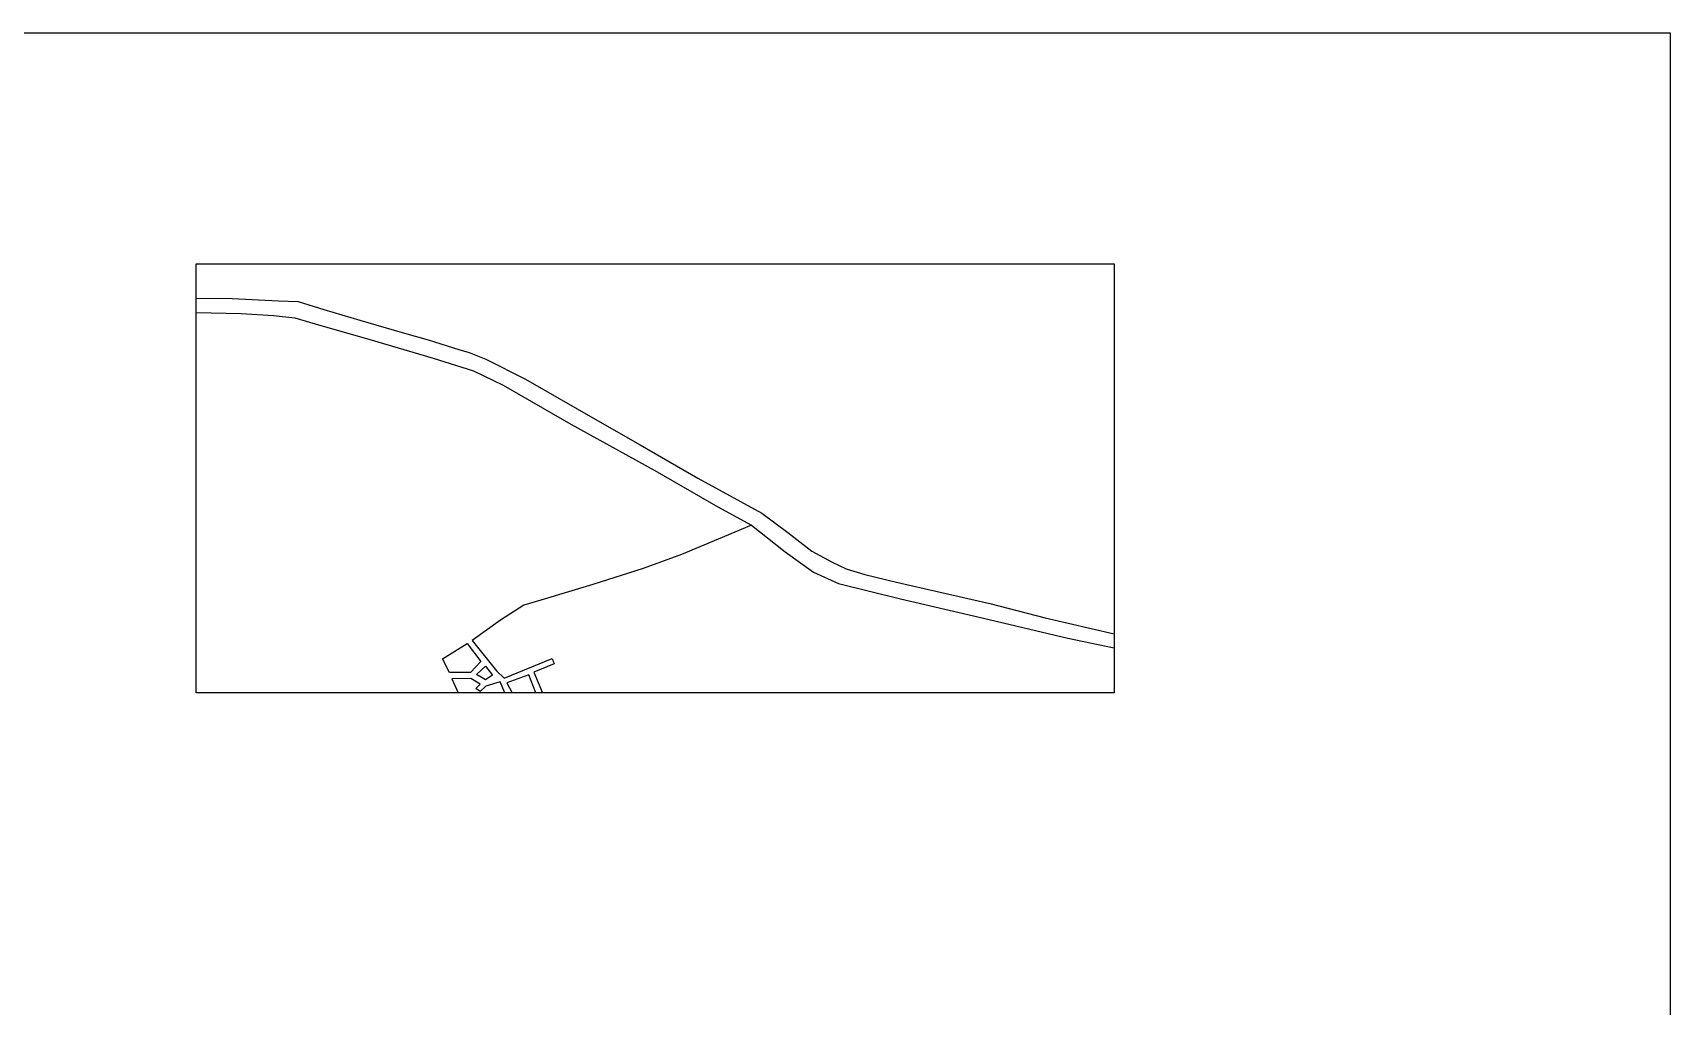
# Model space of a CAD drawing. Header units: metres. Extents: x 108 to 552, y -62 to 254.
# Drawn here: x 330 to 551.9, y 122.3 to 254.3 of the extents above; entities that cross this region are included whole.
import ezdxf

# ---------------------------------------------------------------- set-up
doc = ezdxf.new("R2010")
doc.units = ezdxf.units.M
picture_1 = doc.add_image_def('image1.jpg', size_in_pixel=(1468, 686))

msp = doc.modelspace()

# ---------------------------------------------------------------- linework, layer by layer
at = {"color": 1}
msp.add_lwpolyline([(107.99315, 254.26045), (551.93105, 254.26045), (551.93105, -62.36192), (107.99315, -62.36192)], close=True, dxfattribs=at)
for points in [[(352.09428, 218.30748), (357.0001, 218.25999), (363.27899, 217.91555), (365.94437, 217.82566), (369.40325, 216.75611), (374.29354, 215.30612), (380.0469, 213.65923), (383.55972, 212.64169), (387.71442, 211.33122), (389.12446, 210.93643), (391.37055, 210.04392), (396.7363, 207.30753), (406.21958, 201.88526), (412.29441, 198.43532), (420.13167, 193.88926), (428.77659, 189.132), (432.29858, 186.55398), (435.57161, 183.98011), (438.31719, 182.49507), (440.23501, 181.60959), (442.74288, 180.84), (447.04222, 179.79848), (452.96514, 178.46722), (459.6764, 176.90404), (467.19474, 174.98516), (476.56966, 172.7768)], [(352.09428, 216.34972), (358.22073, 216.20881), (362.60392, 215.93027), (365.48729, 215.63104), (369.00768, 214.59064), (375.52009, 212.74892), (384.24761, 210.17743), (389.70651, 208.44805), (393.73236, 206.51224), (402.87917, 201.21017), (414.27586, 194.9317), (422.84579, 189.98902), (427.3916, 187.5072), (431.96688, 183.93344), (435.7807, 181.16133), (439.17184, 179.62186), (447.59508, 177.52655), (458.82607, 174.9166), (470.26286, 172.19982), (476.56966, 170.9068)], [(427.3916, 187.5072), (422.86809, 185.6078), (417.92368, 183.53958), (412.70698, 181.65189), (405.87898, 179.46345), (398.85382, 177.37236), (396.54283, 176.67378), (393.36127, 174.63445), (389.50677, 171.91504), (392.82301, 167.80403), (393.87336, 166.79767), (400.37103, 169.45798), (400.64399, 168.75403), (397.87157, 167.59701), (399.05659, 164.79167)], [(388.82916, 171.48927), (390.68769, 169.0557), (389.28464, 167.56982), (386.43847, 167.54673), (385.50771, 169.39601), (388.82916, 171.48927)], [(393.95836, 164.79167), (393.30421, 166.27655), (391.38876, 165.724), (390.62823, 164.96404), (390.00666, 165.40562), (390.60709, 165.99076), (389.36608, 166.75895), (386.75193, 166.69059), (387.61957, 164.79167)], [(390.10217, 167.29997), (391.31563, 168.41247), (392.30024, 167.19748), (391.34447, 166.57812), (390.10217, 167.29997)], [(398.17514, 164.79167), (397.20673, 167.23231), (394.2238, 166.16686), (394.96954, 164.79167)]]:
    msp.add_lwpolyline(points, dxfattribs=at)

# ---------------------------------------------------------------- pictures from other files: only their frames are drawn
at = {"color": 3}
image = msp.add_image(picture_1, insert=(352.09428, 164.79167), size_in_units=(124.47538, 58.16765), dxfattribs=at)
image.dxf.flags = 7

doc.saveas('drawing.dxf')
